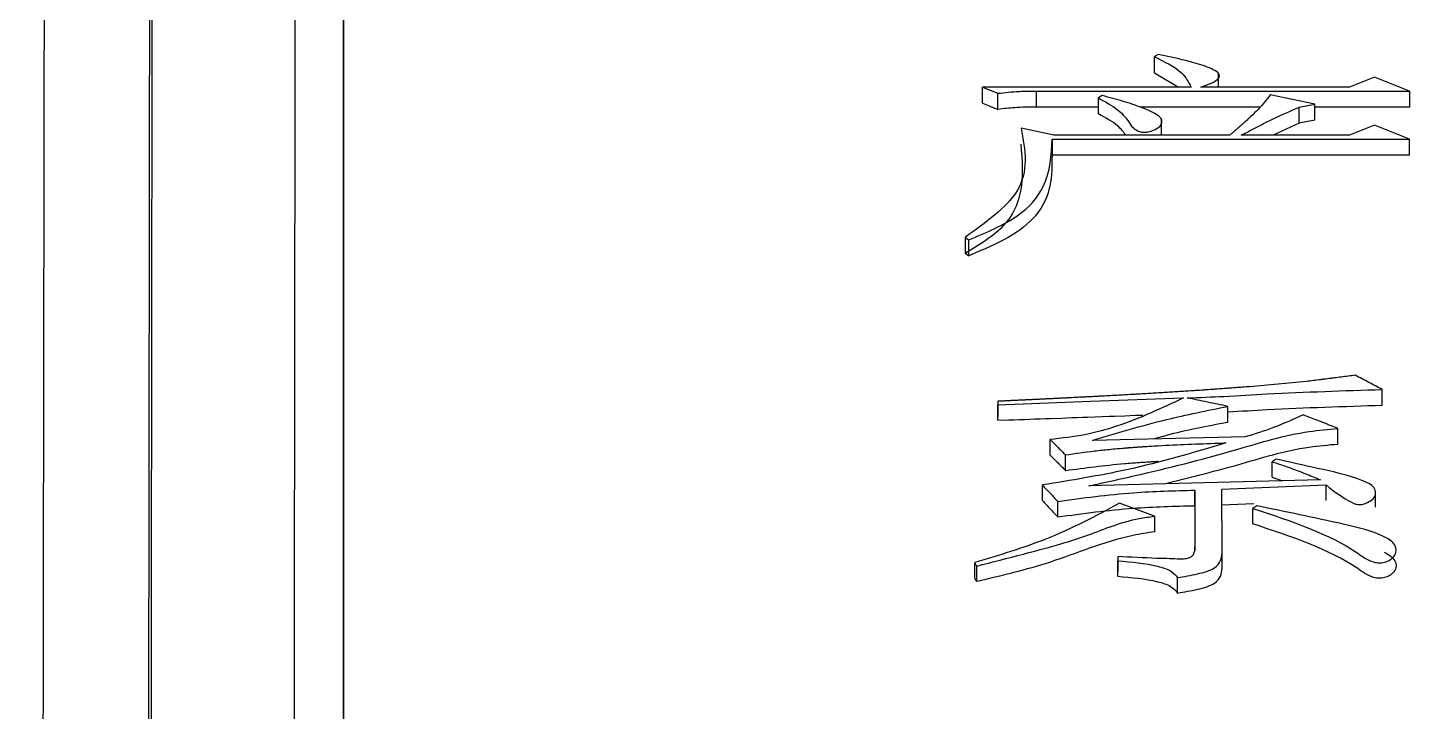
# Model space of a CAD drawing. Header units: millimetres. Extents: x 2160 to 4596, y 811 to 2534.
# Drawn here: x 2730.58 to 2738.32, y 2307.59 to 2311.42 of the extents above; entities that cross this region are included whole.
import ezdxf

# ---------------------------------------------------------------- set-up
doc = ezdxf.new("R2010")
doc.units = ezdxf.units.MM

msp = doc.modelspace()

# ---------------------------------------------------------------- linework, layer by layer
at = {"color": 7, "linetype": 'Continuous', "lineweight": 25}
for p, q in [((2736.9094, 2311.2706), (2736.8878, 2311.2578)), ((2736.8878, 2311.1678), (2736.8878, 2311.2578)), ((2736.8878, 2311.1678), (2737.0236, 2311.0868)), ((2737.2463, 2311.0868), (2737.2463, 2311.1653)), ((2735.9251, 2310.997), (2735.9251, 2311.0868)), ((2735.9251, 2311.0868), (2736.0116, 2311.0524)), ((2737.0933, 2311.0868), (2735.9251, 2311.0868)), ((2737.9804, 2311.0867), (2737.1474, 2311.0868)), ((2738.121, 2311.1425), (2737.9804, 2311.0867)), ((2738.3157, 2311.0652), (2738.121, 2311.1425)), ((2736.0116, 2310.9626), (2736.0116, 2311.0524)), ((2736.228, 2310.9755), (2736.2279, 2311.0653)), ((2736.2279, 2311.0653), (2738.3157, 2311.0652)), ((2736.5957, 2311.0394), (2736.5741, 2311.0265)), ((2737.7856, 2310.9919), (2737.5368, 2311.0437)), ((2737.6991, 2310.9746), (2737.7856, 2310.9919)), ((2737.7856, 2310.9022), (2737.7856, 2310.9919)), ((2738.3157, 2311.0652), (2738.3157, 2310.9754)), ((2736.5741, 2310.9755), (2736.228, 2310.9755)), ((2737.4798, 2310.9754), (2736.8071, 2310.9755)), ((2737.6991, 2310.8849), (2737.6991, 2310.9746)), ((2738.3157, 2310.9754), (2737.7856, 2310.9754)), ((2736.3253, 2310.8181), (2736.1415, 2310.8573)), ((2736.927, 2310.8181), (2736.927, 2310.9084)), ((2737.6991, 2310.8849), (2737.5531, 2310.8181)), ((2737.7856, 2310.9022), (2737.6991, 2310.8849)), ((2738.121, 2310.8747), (2737.9804, 2310.818)), ((2738.3157, 2310.7962), (2738.121, 2310.8747)), ((2736.3145, 2310.7962), (2736.3145, 2310.7068)), ((2736.3145, 2310.7962), (2738.3157, 2310.7962)), ((2737.3097, 2310.8181), (2736.3253, 2310.8181)), ((2737.9804, 2310.818), (2737.3746, 2310.8181)), ((2738.3157, 2310.7067), (2738.3157, 2310.7962)), ((2738.3157, 2310.7067), (2736.3145, 2310.7068)), ((2735.8277, 2310.2453), (2735.8277, 2310.1565)), ((2735.8277, 2310.2453), (2735.8494, 2310.2318)), ((2735.8494, 2310.143), (2735.8494, 2310.2318)), ((2735.8277, 2310.1565), (2735.8494, 2310.143)), ((2738.1643, 2309.306), (2738.1643, 2309.3936)), ((2736.0116, 2309.3276), (2736.0116, 2309.24)), ((2736.0116, 2309.2211), (2736.0116, 2309.3086)), ((2737.2988, 2309.2116), (2737.2988, 2309.2992)), ((2736.0116, 2309.2211), (2736.0116, 2309.24)), ((2737.9154, 2309.0883), (2737.9154, 2309.1756)), ((2736.3037, 2309.0263), (2736.3037, 2309.1136)), ((2737.3963, 2309.1279), (2736.5418, 2309.1088)), ((2736.3902, 2308.9402), (2736.3902, 2309.0274)), ((2737.5477, 2308.9018), (2737.5477, 2308.9889)), ((2737.5477, 2308.9018), (2737.6058, 2308.8822)), ((2736.2605, 2308.7718), (2736.2605, 2308.8588)), ((2737.115, 2308.8297), (2737.115, 2308.5323)), ((2737.2664, 2308.8346), (2737.8506, 2308.8588)), ((2737.2665, 2308.4782), (2737.2664, 2308.8346)), ((2738.1256, 2308.8087), (2738.1256, 2308.8229)), ((2736.347, 2308.6799), (2736.347, 2308.7667)), ((2736.8876, 2308.684), (2736.6931, 2308.757)), ((2737.2664, 2308.7477), (2737.4442, 2308.755)), ((2738.1256, 2308.7354), (2738.1256, 2308.8061)), ((2736.8876, 2308.684), (2736.8876, 2308.5973)), ((2737.115, 2308.7428), (2737.115, 2308.4893)), ((2737.4612, 2308.7424), (2737.4395, 2308.7278)), ((2737.4395, 2308.641), (2737.4395, 2308.7278)), ((2736.6823, 2308.4585), (2736.6823, 2308.3721)), ((2737.2665, 2308.3918), (2737.2665, 2308.4782)), ((2735.8818, 2308.3377), (2735.8818, 2308.4241)), ((2736.6823, 2308.3475), (2736.6823, 2308.4339)), ((2736.6823, 2308.3475), (2736.6823, 2308.3721)), ((2737.0176, 2308.2538), (2737.0176, 2308.34))]:
    msp.add_line(p, q, dxfattribs=at)
at = {"color": 7, "linetype": 'Continuous', "lineweight": 25, "flags": 128}
for points in [[(2736.5741, 2310.9367), (2736.5741, 2310.97), (2736.5741, 2310.9983), (2736.5741, 2311.0265)], [(2736.0116, 2309.3086), (2736.5309, 2309.3275), (2737.0501, 2309.3464)], [(2736.0116, 2309.2211), (2736.0709, 2309.2233), (2736.1005, 2309.2243), (2736.1302, 2309.2254), (2736.1598, 2309.2265), (2736.1895, 2309.2276), (2736.2191, 2309.2286), (2736.2487, 2309.2297), (2736.2784, 2309.2308), (2736.308, 2309.2319), (2736.3673, 2309.234), (2736.3969, 2309.2351), (2736.4266, 2309.2362), (2736.4562, 2309.2373), (2736.4858, 2309.2384), (2736.5155, 2309.2394), (2736.634, 2309.2437), (2736.6637, 2309.2448), (2736.7229, 2309.247), (2736.7526, 2309.2481), (2736.7822, 2309.2491), (2736.8119, 2309.2502), (2736.8237, 2309.2506)], [(2737.5693, 2309.0034), (2737.5585, 2308.9962), (2737.5477, 2308.9889)], [(2737.8181, 2308.8878), (2737.1693, 2308.8709), (2736.5204, 2308.854)], [(2737.115, 2308.7428), (2737.115, 2308.7715), (2737.115, 2308.8006), (2737.115, 2308.8297)], [(2735.8927, 2308.318), (2735.8927, 2308.3536), (2735.8927, 2308.3789), (2735.8927, 2308.4043)]]:
    msp.add_lwpolyline(points, dxfattribs=at)
at = {"color": 7, "linetype": 'Continuous', "lineweight": 25}
for points, knots in [([(2732.3461, 2317.8629), (2732.3462, 2317.7589), (2732.3462, 2317.2381), (2732.3463, 2315.8712), (2732.3463, 2313.7113), (2732.3464, 2311.0929), (2732.3464, 2308.6304), (2732.3465, 2305.1226), (2732.3465, 2301.9796), (2732.3465, 2297.6645), (2732.3466, 2292.9775), (2732.3466, 2287.8453), (2732.3467, 2282.4217), (2732.3467, 2277.863), (2732.3468, 2271.9405), (2732.3468, 2267.0347), (2732.3469, 2260.3558), (2732.347, 2256.063), (2732.3471, 2253.0619)], [0, 0, 0, 0, 0.020124, 0.100733, 0.181328, 0.221587, 0.302184, 0.342442, 0.423039, 0.463298, 0.543894, 0.624491, 0.664749, 0.745346, 0.785604, 0.8662, 0.906458, 1, 1, 1, 1]), ([(2732.3466, 2286.7729), (2732.3466, 2287.9576), (2732.3466, 2290.2111), (2732.3465, 2294.2514), (2732.3465, 2297.959), (2732.3465, 2302.1936), (2732.3464, 2305.2676), (2732.3464, 2308.6798), (2732.3463, 2311.6572), (2732.3463, 2314.0006), (2732.3462, 2315.9411), (2732.3462, 2316.6748), (2732.3461, 2317.1716)], [0, 0, 0, 0, 0.072858, 0.13859, 0.270184, 0.335916, 0.467513, 0.533245, 0.664841, 0.796434, 0.862166, 1, 1, 1, 1]), ([(2730.6775, 2316.9149), (2730.6776, 2316.9432), (2730.6779, 2317.0317), (2730.6766, 2316.0453), (2730.6737, 2314.0324), (2730.669, 2310.9697), (2730.6638, 2307.5815), (2730.6587, 2304.2441), (2730.6541, 2301.1744), (2730.6485, 2297.531), (2730.642, 2293.2603), (2730.6347, 2288.6146), (2730.627, 2283.6678), (2730.6188, 2278.4974), (2730.6098, 2272.8131), (2730.5999, 2266.6161), (2730.5892, 2259.9322), (2730.5817, 2255.2415), (2730.5778, 2252.8474)], [0, 0, 0, 0, 0.039342, 0.122943, 0.206183, 0.289063, 0.371582, 0.416612, 0.465601, 0.518547, 0.575452, 0.636313, 0.690059, 0.746552, 0.805793, 0.867782, 0.932518, 1, 1, 1, 1]), ([(2731.1828, 2252.7119), (2731.1874, 2256.0112), (2731.1965, 2262.6097), (2731.2094, 2272.0397), (2731.2215, 2280.9203), (2731.2324, 2289.078), (2731.2422, 2296.3784), (2731.2505, 2302.6961), (2731.2572, 2307.9182), (2731.2622, 2311.9747), (2731.2654, 2314.7227), (2731.2669, 2316.1688), (2731.2665, 2316.1455), (2731.2663, 2316.1368)], [0, 0, 0, 0, 0.094309, 0.188619, 0.282928, 0.377238, 0.471547, 0.565857, 0.660166, 0.754475, 0.848785, 0.943094, 1, 1, 1, 1]), ([(2731.1968, 2252.6632), (2731.2001, 2255.0489), (2731.2066, 2259.7555), (2731.2158, 2266.5047), (2731.2245, 2272.8473), (2731.2325, 2278.7425), (2731.2399, 2284.1731), (2731.2476, 2289.9061), (2731.2552, 2295.6747), (2731.2625, 2301.155), (2731.2682, 2305.6221), (2731.2727, 2309.1452), (2731.276, 2311.8072), (2731.2782, 2313.7101), (2731.2795, 2314.9289), (2731.2801, 2315.6459), (2731.2799, 2315.6767), (2731.2798, 2315.6914)], [0, 0, 0, 0, 0.06854, 0.13522, 0.200041, 0.263001, 0.324101, 0.38334, 0.468684, 0.549845, 0.626823, 0.699617, 0.768227, 0.832652, 0.892892, 0.948946, 1, 1, 1, 1]), ([(2732.078, 2314.9376), (2732.078, 2314.9496), (2732.0783, 2315.0619), (2732.0781, 2314.7092), (2732.0776, 2314.1393), (2732.077, 2313.5926), (2732.0763, 2312.9184), (2732.0754, 2312.1103), (2732.0743, 2311.1704), (2732.073, 2310.0988), (2732.0709, 2308.3893), (2732.0675, 2305.7032), (2732.0623, 2301.5534), (2732.0556, 2296.337), (2732.0483, 2290.7301), (2732.0407, 2285.0529), (2732.0332, 2279.5858), (2732.025, 2273.573), (2732.016, 2267.0254), (2732.0062, 2259.9825), (2731.9994, 2255.0402), (2731.9959, 2252.5261)], [0, 0, 0, 0, 0.008365, 0.077995, 0.107986, 0.138061, 0.168221, 0.198465, 0.228793, 0.259205, 0.289702, 0.358895, 0.433683, 0.514064, 0.600037, 0.66048, 0.723411, 0.788828, 0.856732, 0.927123, 1, 1, 1, 1]), ([(2736.8878, 2311.2578), (2736.9449, 2311.2297), (2737.0458, 2311.1799), (2737.0789, 2311.115), (2737.0933, 2311.0868)], [0, 0, 0, 0, 0.565391, 1, 1, 1, 1]), ([(2737.1474, 2311.0868), (2737.1676, 2311.0937), (2737.2074, 2311.1075), (2737.2442, 2311.1298), (2737.2532, 2311.1493), (2737.2485, 2311.1669), (2737.2059, 2311.1935), (2737.092, 2311.2314), (2736.982, 2311.255), (2736.9094, 2311.2706)], [0, 0, 0, 0, 0.120818, 0.238007, 0.284295, 0.33086, 0.424999, 0.620775, 1, 1, 1, 1]), ([(2735.9251, 2310.997), (2735.9374, 2310.992), (2735.958, 2310.9839), (2735.9869, 2310.9724), (2736.0034, 2310.9658), (2736.0116, 2310.9626)], [0, 0, 0, 0, 0.42861, 0.714304, 1, 1, 1, 1]), ([(2736.0116, 2311.0524), (2736.0514, 2311.0566), (2736.1225, 2311.0643), (2736.1957, 2311.065), (2736.2279, 2311.0653)], [0, 0, 0, 0, 0.558835, 1, 1, 1, 1]), ([(2736.5741, 2311.0265), (2736.6127, 2311.0053), (2736.6824, 2310.9669), (2736.7366, 2310.9075), (2736.7597, 2310.8651), (2736.7888, 2310.8442), (2736.8094, 2310.8367), (2736.8232, 2310.8342), (2736.8389, 2310.8342), (2736.8605, 2310.8377), (2736.8886, 2310.8473), (2736.9167, 2310.8636), (2736.9315, 2310.8855), (2736.9308, 2310.9078), (2736.8964, 2310.9393), (2736.8208, 2310.9724), (2736.7132, 2311.0088), (2736.6354, 2311.0291), (2736.5957, 2311.0394)], [0, 0, 0, 0, 0.156027, 0.282026, 0.363634, 0.404884, 0.41922, 0.430594, 0.442017, 0.458331, 0.488158, 0.530974, 0.573109, 0.616801, 0.655305, 0.770242, 0.882988, 1, 1, 1, 1]), ([(2737.5368, 2311.0437), (2737.5156, 2311.0163), (2737.4838, 2310.9752), (2737.4402, 2310.934), (2737.4227, 2310.9176), (2737.4156, 2310.9111), (2737.4084, 2310.9045), (2737.4021, 2310.8988), (2737.3976, 2310.8948), (2737.394, 2310.8915), (2737.3904, 2310.8882), (2737.3867, 2310.885), (2737.383, 2310.8817), (2737.3784, 2310.8777), (2737.3748, 2310.8744), (2737.3711, 2310.8712), (2737.3674, 2310.8679), (2737.3636, 2310.8647), (2737.359, 2310.8606), (2737.3553, 2310.8574), (2737.3506, 2310.8533), (2737.3469, 2310.8501), (2737.3431, 2310.8469), (2737.3394, 2310.8436), (2737.3356, 2310.8404), (2737.3309, 2310.8363), (2737.3272, 2310.8331), (2737.3225, 2310.829), (2737.3187, 2310.8258), (2737.3141, 2310.8219), (2737.3114, 2310.8196), (2737.3097, 2310.8181)], [0, 0, 0, 0, 0.353012, 0.528911, 0.550896, 0.572881, 0.61685, 0.638835, 0.649827, 0.671812, 0.682805, 0.693797, 0.715782, 0.726774, 0.748759, 0.759751, 0.770744, 0.792728, 0.803721, 0.825706, 0.836698, 0.858683, 0.869675, 0.880667, 0.902652, 0.913645, 0.935629, 0.946622, 0.968606, 0.979599, 1, 1, 1, 1]), ([(2736.228, 2310.9755), (2736.1869, 2310.975), (2736.1136, 2310.974), (2736.0427, 2310.9661), (2736.0116, 2310.9626)], [0, 0, 0, 0, 0.5610854, 1, 1, 1, 1]), ([(2736.7276, 2310.8181), (2736.7141, 2310.8361), (2736.6812, 2310.8801), (2736.6139, 2310.9157), (2736.5741, 2310.9367)], [0, 0, 0, 0, 0.408631, 1, 1, 1, 1]), ([(2737.3746, 2310.8181), (2737.4046, 2310.8338), (2737.4645, 2310.8652), (2737.5699, 2310.9186), (2737.651, 2310.9538), (2737.6991, 2310.9746)], [0, 0, 0, 0, 0.28957, 0.579171, 1, 1, 1, 1]), ([(2736.1415, 2310.8573), (2736.1641, 2310.7356), (2736.2046, 2310.517), (2735.9434, 2310.3287), (2735.8277, 2310.2453)], [0, 0, 0, 0, 0.55707, 1, 1, 1, 1]), ([(2735.8277, 2310.1565), (2735.9095, 2310.207), (2736.071, 2310.3067), (2736.1626, 2310.5238), (2736.1495, 2310.6753), (2736.1415, 2310.7678)], [0, 0, 0, 0, 0.284866, 0.563033, 1, 1, 1, 1]), ([(2735.8494, 2310.2318), (2735.9481, 2310.2735), (2736.1424, 2310.3556), (2736.3048, 2310.559), (2736.3108, 2310.7064), (2736.3145, 2310.7962)], [0, 0, 0, 0, 0.287817, 0.565935, 1, 1, 1, 1]), ([(2736.3145, 2310.7068), (2736.3138, 2310.5901), (2736.3128, 2310.4266), (2736.0796, 2310.2396), (2735.9268, 2310.1755), (2735.8494, 2310.143)], [0, 0, 0, 0, 0.551532, 0.772844, 1, 1, 1, 1]), ([(2738.0128, 2309.4736), (2737.9869, 2309.4701), (2737.9479, 2309.4649), (2737.9024, 2309.4589), (2737.8698, 2309.4547), (2737.8438, 2309.4514), (2737.7981, 2309.4457), (2737.6605, 2309.4295), (2737.5143, 2309.4167), (2737.3811, 2309.4063), (2737.3411, 2309.4032), (2737.3078, 2309.4007), (2737.2745, 2309.3982), (2737.2478, 2309.3963), (2737.2145, 2309.3939), (2737.1878, 2309.3921), (2737.1544, 2309.3898), (2737.1277, 2309.3879), (2737.0943, 2309.3857), (2737.0609, 2309.3835), (2737.0275, 2309.3814), (2736.9941, 2309.3792), (2736.9673, 2309.3776), (2736.9339, 2309.3755), (2736.9071, 2309.3739), (2736.8737, 2309.3719), (2736.8402, 2309.3699), (2736.8067, 2309.368), (2736.7733, 2309.3661), (2736.7465, 2309.3646), (2736.713, 2309.3627), (2736.6862, 2309.3612), (2736.6527, 2309.3594), (2736.6192, 2309.3576), (2736.5857, 2309.3558), (2736.5521, 2309.3541), (2736.5253, 2309.3527), (2736.4918, 2309.3509), (2736.465, 2309.3496), (2736.4314, 2309.3479), (2736.4046, 2309.3465), (2736.3811, 2309.3454), (2736.3644, 2309.3445), (2736.3476, 2309.3437), (2736.3308, 2309.3429), (2736.3141, 2309.3421), (2736.3007, 2309.3414), (2736.2839, 2309.3406), (2736.2705, 2309.3399), (2736.2537, 2309.3391), (2736.2369, 2309.3383), (2736.2201, 2309.3375), (2736.2034, 2309.3367), (2736.1899, 2309.3361), (2736.1732, 2309.3353), (2736.1598, 2309.3346), (2736.1463, 2309.334), (2736.1363, 2309.3335), (2736.1262, 2309.333), (2736.1178, 2309.3326), (2736.1094, 2309.3322), (2736.101, 2309.3318), (2736.0927, 2309.3314), (2736.0843, 2309.331), (2736.0776, 2309.3307), (2736.0692, 2309.3303), (2736.0625, 2309.33), (2736.0541, 2309.3296), (2736.0457, 2309.3292), (2736.0373, 2309.3288), (2736.0291, 2309.3284), (2736.0211, 2309.328), (2736.0148, 2309.3277), (2736.0116, 2309.3276)], [0, 0, 0, 0, 0.039919, 0.059879, 0.069858, 0.089818, 0.099798, 0.139719, 0.299508, 0.319468, 0.339427, 0.359387, 0.369367, 0.389326, 0.399306, 0.419265, 0.429245, 0.449205, 0.459184, 0.479144, 0.499103, 0.509083, 0.529043, 0.539022, 0.558982, 0.568962, 0.588921, 0.608881, 0.61886, 0.63882, 0.648799, 0.668759, 0.678739, 0.698698, 0.718658, 0.728637, 0.748597, 0.758577, 0.778536, 0.788516, 0.808475, 0.818455, 0.823445, 0.833425, 0.843404, 0.848394, 0.858374, 0.863364, 0.873344, 0.878333, 0.888313, 0.898293, 0.903283, 0.913263, 0.918252, 0.928232, 0.933222, 0.938212, 0.943202, 0.948192, 0.950687, 0.955676, 0.960666, 0.963161, 0.968151, 0.970646, 0.975636, 0.978131, 0.983121, 0.988111, 0.990605, 0.995303, 1, 1, 1, 1]), ([(2738.1643, 2309.3936), (2738.139, 2309.407), (2738.0886, 2309.4337), (2738.0381, 2309.4603), (2738.0128, 2309.4736)], [0, 0, 0, 0, 0.5, 1, 1, 1, 1]), ([(2737.0717, 2309.3464), (2737.1409, 2309.3491), (2737.2906, 2309.3549), (2737.6533, 2309.3777), (2737.9491, 2309.3869), (2738.1643, 2309.3936)], [0, 0, 0, 0, 0.189811, 0.410522, 1, 1, 1, 1]), ([(2736.0116, 2309.3276), (2736.0116, 2309.3254), (2736.0116, 2309.3219), (2736.0116, 2309.317), (2736.0116, 2309.3128), (2736.0116, 2309.31), (2736.0116, 2309.3086)], [0, 0, 0, 0, 0.34, 0.56, 0.78, 1, 1, 1, 1]), ([(2737.0501, 2309.3464), (2736.9312, 2309.29), (2736.7643, 2309.2107), (2736.502, 2309.1354), (2736.37, 2309.1209), (2736.3037, 2309.1136)], [0, 0, 0, 0, 0.552374, 0.77511, 1, 1, 1, 1]), ([(2736.5418, 2309.1088), (2736.6775, 2309.1495), (2736.9201, 2309.2224), (2737.1829, 2309.2757), (2737.2988, 2309.2992)], [0, 0, 0, 0, 0.558985, 1, 1, 1, 1]), ([(2737.2988, 2309.2992), (2737.2609, 2309.307), (2737.1853, 2309.3228), (2737.1096, 2309.3386), (2737.0717, 2309.3464)], [0, 0, 0, 0, 0.5, 1, 1, 1, 1]), ([(2737.2988, 2309.2687), (2737.3724, 2309.273), (2737.66, 2309.2896), (2737.9491, 2309.299), (2738.1643, 2309.306)], [0, 0, 0, 0, 0.25589, 1, 1, 1, 1]), ([(2736.88, 2309.1164), (2736.9049, 2309.1235), (2737.0379, 2309.1617), (2737.1818, 2309.1892), (2737.2988, 2309.2116)], [0, 0, 0, 0, 0.187191, 1, 1, 1, 1]), ([(2737.7208, 2309.2517), (2737.6672, 2309.2271), (2737.5668, 2309.181), (2737.4505, 2309.1448), (2737.3963, 2309.1279)], [0, 0, 0, 0, 0.534115, 1, 1, 1, 1]), ([(2737.9154, 2309.1756), (2737.883, 2309.1883), (2737.8181, 2309.2137), (2737.7532, 2309.239), (2737.7208, 2309.2517)], [0, 0, 0, 0, 0.5, 1, 1, 1, 1]), ([(2736.5204, 2308.854), (2736.62, 2308.8756), (2736.9051, 2308.9377), (2737.3111, 2309.0422), (2737.6593, 2309.1527), (2737.8612, 2309.1708), (2737.9154, 2309.1756)], [0, 0, 0, 0, 0.2109888, 0.6039309, 0.8934821, 1, 1, 1, 1]), ([(2737.2881, 2309.0945), (2737.1065, 2309.0403), (2736.7813, 2308.9434), (2736.4201, 2308.8847), (2736.2605, 2308.8588)], [0, 0, 0, 0, 0.558287, 1, 1, 1, 1]), ([(2736.3037, 2309.1136), (2736.3111, 2309.1062), (2736.326, 2309.0915), (2736.3548, 2309.0627), (2736.3762, 2309.0414), (2736.3902, 2309.0274)], [0, 0, 0, 0, 0.257188, 0.514375, 1, 1, 1, 1]), ([(2736.3902, 2309.0274), (2736.4443, 2309.0353), (2736.5255, 2309.0471), (2736.6358, 2309.0587), (2736.6948, 2309.0638), (2736.7296, 2309.0667), (2736.7383, 2309.0674), (2736.747, 2309.0681), (2736.7557, 2309.0688), (2736.7661, 2309.0696), (2736.7766, 2309.0703), (2736.787, 2309.0711), (2736.7957, 2309.0717), (2736.808, 2309.0726), (2736.8446, 2309.075), (2736.9916, 2309.084), (2737.1467, 2309.0896), (2737.2737, 2309.094), (2737.2881, 2309.0945)], [0, 0, 0, 0, 0.185843, 0.278745, 0.371654, 0.383266, 0.394877, 0.400683, 0.412294, 0.423905, 0.435517, 0.447128, 0.458739, 0.464545, 0.487768, 0.580663, 0.952366, 1, 1, 1, 1]), ([(2736.9408, 2308.8649), (2737.0799, 2308.8993), (2737.3521, 2308.9664), (2737.6595, 2309.0656), (2737.8613, 2309.0835), (2737.9154, 2309.0883)], [0, 0, 0, 0, 0.433536, 0.84808, 1, 1, 1, 1]), ([(2736.3037, 2309.0263), (2736.3111, 2309.0189), (2736.326, 2309.0042), (2736.3548, 2308.9755), (2736.3762, 2308.9542), (2736.3902, 2308.9402)], [0, 0, 0, 0, 0.257457, 0.514914, 1, 1, 1, 1]), ([(2736.3902, 2308.9402), (2736.4995, 2308.9547), (2736.6223, 2308.971), (2736.7756, 2308.9832), (2736.8245, 2308.9866), (2736.8665, 2308.9892), (2736.8874, 2308.9905), (2736.9014, 2308.9913), (2736.9084, 2308.9917)], [0, 0, 0, 0, 0.640516, 0.720423, 0.880251, 0.920204, 0.960157, 1, 1, 1, 1]), ([(2737.5477, 2308.9889), (2737.5824, 2308.9776), (2737.6469, 2308.9566), (2737.7351, 2308.9215), (2737.7905, 2308.899), (2737.8181, 2308.8878)], [0, 0, 0, 0, 0.3670274, 0.6834212, 1, 1, 1, 1]), ([(2737.8506, 2308.8588), (2737.8945, 2308.8234), (2737.9422, 2308.7851), (2738.0118, 2308.7525), (2738.0268, 2308.7492), (2738.0417, 2308.7489), (2738.0609, 2308.7526), (2738.0875, 2308.7629), (2738.1157, 2308.7811), (2738.1297, 2308.8087), (2738.1241, 2308.8365), (2738.0984, 2308.8644), (2737.9958, 2308.909), (2737.8096, 2308.9498), (2737.6464, 2308.9862), (2737.5693, 2309.0034)], [0, 0, 0, 0, 0.213502, 0.231462, 0.243028, 0.25469, 0.268683, 0.294821, 0.340397, 0.384399, 0.438731, 0.48193, 0.539954, 0.7829, 1, 1, 1, 1]), ([(2736.347, 2308.7667), (2736.4873, 2308.7859), (2736.739, 2308.8205), (2736.9997, 2308.8269), (2737.115, 2308.8297)], [0, 0, 0, 0, 0.5575045, 1, 1, 1, 1]), ([(2737.8506, 2308.7718), (2737.8506, 2308.7791), (2737.8506, 2308.7935), (2737.8506, 2308.8153), (2737.8506, 2308.837), (2737.8506, 2308.8515), (2737.8506, 2308.8588)], [0, 0, 0, 0, 0.249999, 0.5, 0.75, 1, 1, 1, 1]), ([(2736.6931, 2308.757), (2736.5599, 2308.6853), (2736.3196, 2308.5562), (2736.0167, 2308.4648), (2735.8818, 2308.4241)], [0, 0, 0, 0, 0.554583, 1, 1, 1, 1]), ([(2736.2605, 2308.7718), (2736.2749, 2308.7565), (2736.3037, 2308.7259), (2736.3326, 2308.6952), (2736.347, 2308.6799)], [0, 0, 0, 0, 0.5, 1, 1, 1, 1]), ([(2735.8927, 2308.4043), (2735.9801, 2308.4267), (2736.1936, 2308.4812), (2736.5021, 2308.5651), (2736.7215, 2308.6613), (2736.8591, 2308.6801), (2736.8876, 2308.684)], [0, 0, 0, 0, 0.257127, 0.627551, 0.922763, 1, 1, 1, 1]), ([(2736.347, 2308.6799), (2736.4873, 2308.6991), (2736.7391, 2308.7336), (2736.9997, 2308.74), (2737.115, 2308.7428)], [0, 0, 0, 0, 0.55749, 1, 1, 1, 1]), ([(2737.4395, 2308.7278), (2737.6552, 2308.6559), (2737.9079, 2308.5716), (2738.081, 2308.4365), (2738.1302, 2308.4236), (2738.1463, 2308.4221), (2738.1625, 2308.4233), (2738.183, 2308.4277), (2738.2051, 2308.4368), (2738.2287, 2308.4554), (2738.2427, 2308.4816), (2738.2423, 2308.5139), (2738.2182, 2308.5445), (2738.1313, 2308.5958), (2737.8653, 2308.6589), (2737.622, 2308.7091), (2737.4612, 2308.7424)], [0, 0, 0, 0, 0.369973, 0.433396, 0.441379, 0.448953, 0.456564, 0.46449, 0.480827, 0.49655, 0.526966, 0.55702, 0.587567, 0.618801, 0.747888, 1, 1, 1, 1]), ([(2736.8876, 2308.5973), (2736.8476, 2308.5908), (2736.6303, 2308.5552), (2736.3392, 2308.4233), (2736.0316, 2308.3508), (2735.8927, 2308.318)], [0, 0, 0, 0, 0.11022, 0.597884, 1, 1, 1, 1]), ([(2738.1747, 2308.4822), (2738.1894, 2308.4741), (2738.2185, 2308.4581), (2738.2422, 2308.4274), (2738.2428, 2308.3952), (2738.2287, 2308.369), (2738.2051, 2308.3504), (2738.183, 2308.3413), (2738.1625, 2308.3369), (2738.1463, 2308.3357), (2738.1302, 2308.3372), (2738.081, 2308.3501), (2737.9079, 2308.4851), (2737.6552, 2308.5692), (2737.4395, 2308.641)], [0, 0, 0, 0, 0.050469, 0.09981, 0.148348, 0.197475, 0.222877, 0.249282, 0.262097, 0.274404, 0.286651, 0.299558, 0.402046, 1, 1, 1, 1]), ([(2737.1117, 2308.5118), (2737.1126, 2308.4969), (2737.1139, 2308.4775), (2737.0943, 2308.4553), (2737.0725, 2308.4462), (2737.0443, 2308.4427), (2736.987, 2308.4457), (2736.866, 2308.4482), (2736.7551, 2308.4544), (2736.6823, 2308.4585)], [0, 0, 0, 0, 0.164101, 0.214047, 0.265056, 0.31784, 0.372519, 0.58801, 1, 1, 1, 1]), ([(2736.6823, 2308.4585), (2736.6823, 2308.4558), (2736.6823, 2308.4512), (2736.6823, 2308.4447), (2736.6823, 2308.4393), (2736.6823, 2308.4357), (2736.6823, 2308.4339)], [0, 0, 0, 0, 0.34, 0.56, 0.78, 1, 1, 1, 1]), ([(2737.0176, 2308.34), (2737.0552, 2308.3462), (2737.1292, 2308.3584), (2737.227, 2308.3873), (2737.2626, 2308.4349), (2737.2652, 2308.4638), (2737.2665, 2308.4782)], [0, 0, 0, 0, 0.292586, 0.576009, 0.788989, 1, 1, 1, 1]), ([(2735.8818, 2308.4241), (2735.8827, 2308.4224), (2735.885, 2308.4183), (2735.8886, 2308.4117), (2735.8913, 2308.4068), (2735.8927, 2308.4043)], [0, 0, 0, 0, 0.253292, 0.626617, 1, 1, 1, 1]), ([(2736.6823, 2308.4339), (2736.7589, 2308.4275), (2736.8647, 2308.4187), (2736.9839, 2308.3809), (2737.0066, 2308.3534), (2737.0176, 2308.34)], [0, 0, 0, 0, 0.572733, 0.791395, 1, 1, 1, 1]), ([(2737.0176, 2308.2538), (2737.0552, 2308.2599), (2737.1291, 2308.2721), (2737.227, 2308.3009), (2737.2626, 2308.3485), (2737.2652, 2308.3774), (2737.2665, 2308.3918)], [0, 0, 0, 0, 0.292738, 0.576228, 0.789119, 1, 1, 1, 1]), ([(2735.8927, 2308.318), (2735.8917, 2308.3196), (2735.8899, 2308.323), (2735.8863, 2308.3295), (2735.8836, 2308.3345), (2735.8818, 2308.3377)], [0, 0, 0, 0, 0.253656, 0.507254, 1, 1, 1, 1]), ([(2736.6823, 2308.3475), (2736.7589, 2308.3411), (2736.8647, 2308.3323), (2736.9838, 2308.2946), (2737.0066, 2308.2671), (2737.0176, 2308.2538)], [0, 0, 0, 0, 0.5728883, 0.7915302, 1, 1, 1, 1])]:
    msp.add_open_spline(points, degree=3, knots=knots, dxfattribs=at)
msp.add_open_spline([(2736.2605, 2308.8588), (2736.2749, 2308.8434), (2736.3037, 2308.8128), (2736.3326, 2308.7821), (2736.347, 2308.7667)], degree=3, dxfattribs=at)

doc.saveas('drawing.dxf')
